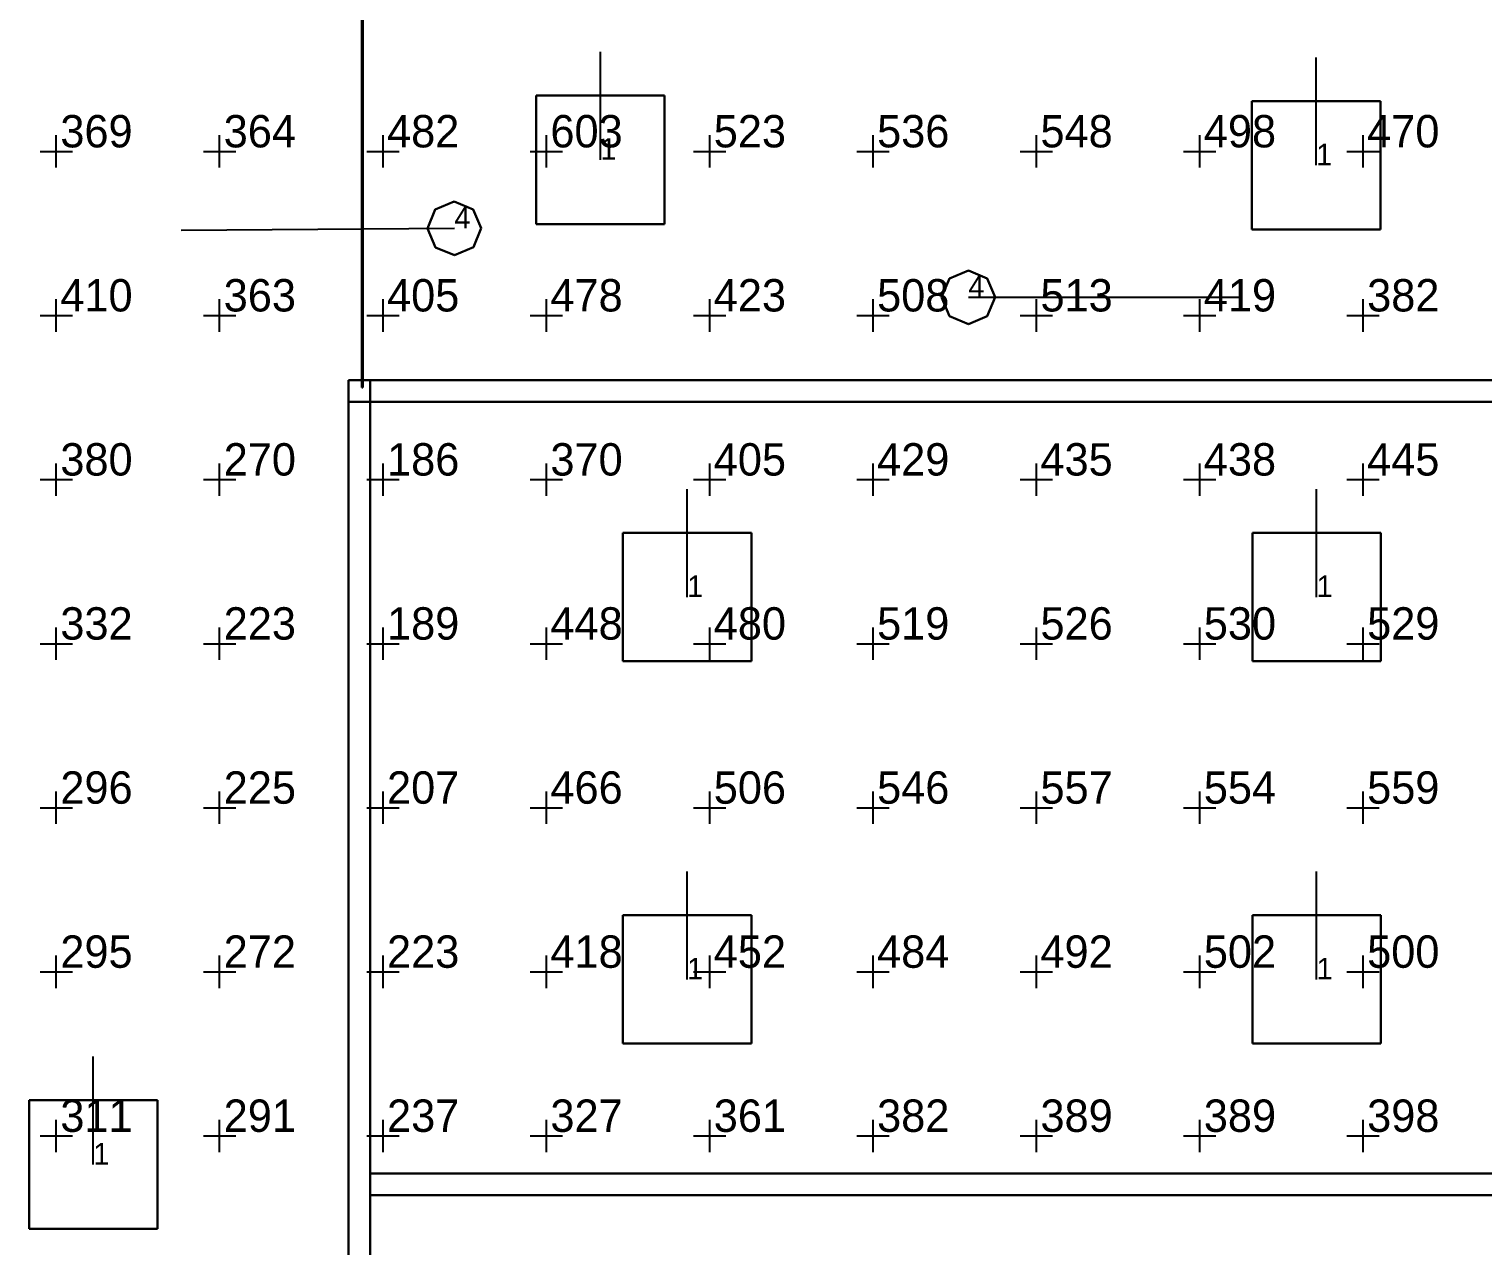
# Model space of a CAD drawing. Extents: x 0 to 48.1, y 0 to 23.7.
# Drawn here: x 24.46 to 31.19, y 12.79 to 18.43 of the extents above; entities that cross this region are included whole.
import ezdxf

# ---------------------------------------------------------------- set-up
doc = ezdxf.new("R2010")
doc.units = 0
doc.header["$MEASUREMENT"] = 0
for name, color, linetype in [('DLXFURN', 5, 'Continuous'), ('DLXLUM', 1, 'Continuous'), ('DLXLUMEX', 1, 'Continuous'), ('DLXVAL', 3, 'Continuous')]:
    doc.layers.add(name, color=color, linetype=linetype)

# ---------------------------------------------------------------- blocks, each defined once
blk = doc.blocks.new('*U175')
at = {"color": 1}
blk.add_line((0, 0), (0, 0.5), dxfattribs=at)
for p, q in [((0.2975, 0.2975), (-0.2975, 0.2975)), ((-0.2975, 0.2975), (-0.2975, -0.2975)), ((-0.2975, 0.2975), (-0.2975, -0.2975)), ((-0.2975, -0.2975), (-0.2975, 0.2975)), ((-0.2975, 0.2975), (-0.2975, 0.2975)), ((0.2975, 0.2975), (-0.2975, 0.2975)), ((-0.2975, 0.2975), (-0.2975, 0.2975)), ((-0.2975, 0.2975), (0.2975, 0.2975)), ((-0.2975, -0.2975), (-0.2975, 0.2975)), ((-0.2975, 0.2975), (0.2975, 0.2975)), ((0.2975, -0.2975), (0.2975, 0.2975)), ((0.2975, 0.2975), (0.2975, 0.2975)), ((0.2975, -0.2975), (0.2975, 0.2975)), ((0.2975, 0.2975), (0.2975, 0.2975)), ((0.2975, 0.2975), (0.2975, -0.2975)), ((0.2975, 0.2975), (0.2975, -0.2975)), ((-0.2975, -0.2975), (0.2975, -0.2975)), ((-0.2975, -0.2975), (0.2975, -0.2975)), ((0.2975, -0.2975), (-0.2975, -0.2975)), ((-0.2975, -0.2975), (-0.2975, -0.2975)), ((-0.2975, -0.2975), (-0.2975, -0.2975)), ((0.2975, -0.2975), (-0.2975, -0.2975)), ((0.2975, -0.2975), (0.2975, -0.2975)), ((0.2975, -0.2975), (0.2975, -0.2975))]:
    blk.add_line(p, q)
at = {"layer": 'DLXLUMEX', "color": 7}
blk.add_text('1', height=0.1, dxfattribs=at).set_placement((0, 0))
blk = doc.blocks.new('*U178')
at = {"color": 1}
blk.add_line((0, 0), (0, 0.5), dxfattribs=at)
for p, q in [((0.2975, 0.2975), (-0.2975, 0.2975)), ((-0.2975, 0.2975), (-0.2975, -0.2975)), ((-0.2975, 0.2975), (-0.2975, -0.2975)), ((-0.2975, -0.2975), (-0.2975, 0.2975)), ((-0.2975, 0.2975), (-0.2975, 0.2975)), ((0.2975, 0.2975), (-0.2975, 0.2975)), ((-0.2975, 0.2975), (-0.2975, 0.2975)), ((-0.2975, 0.2975), (0.2975, 0.2975)), ((-0.2975, -0.2975), (-0.2975, 0.2975)), ((-0.2975, 0.2975), (0.2975, 0.2975)), ((0.2975, -0.2975), (0.2975, 0.2975)), ((0.2975, 0.2975), (0.2975, 0.2975)), ((0.2975, -0.2975), (0.2975, 0.2975)), ((0.2975, 0.2975), (0.2975, 0.2975)), ((0.2975, 0.2975), (0.2975, -0.2975)), ((0.2975, 0.2975), (0.2975, -0.2975)), ((-0.2975, -0.2975), (0.2975, -0.2975)), ((-0.2975, -0.2975), (0.2975, -0.2975)), ((0.2975, -0.2975), (-0.2975, -0.2975)), ((-0.2975, -0.2975), (-0.2975, -0.2975)), ((-0.2975, -0.2975), (-0.2975, -0.2975)), ((0.2975, -0.2975), (-0.2975, -0.2975)), ((0.2975, -0.2975), (0.2975, -0.2975)), ((0.2975, -0.2975), (0.2975, -0.2975))]:
    blk.add_line(p, q)
at = {"layer": 'DLXLUMEX', "color": 7}
blk.add_text('1', height=0.1, dxfattribs=at).set_placement((0, 0))
blk = doc.blocks.new('*U180')
for p, q in [((-0.124, -0.0009), (-0.0883, 0.087)), ((-0.0883, 0.087), (-0.124, -0.0009)), ((-0.0883, 0.087), (-0.124, -0.0009)), ((-0.124, -0.0009), (-0.0883, 0.087)), ((-0.0883, 0.087), (-0.0009, 0.124)), ((-0.0009, 0.124), (-0.0883, 0.087)), ((-0.0009, 0.124), (-0.0883, 0.087)), ((-0.0883, 0.087), (-0.0009, 0.124)), ((-0.0883, 0.087), (-0.0883, 0.087)), ((-0.0883, 0.087), (-0.0883, 0.087)), ((-0.0009, 0.124), (0.087, 0.0883)), ((0.087, 0.0883), (-0.0009, 0.124)), ((-0.0009, 0.124), (-0.0009, 0.124)), ((0.087, 0.0883), (-0.0009, 0.124)), ((-0.0009, 0.124), (-0.0009, 0.124)), ((-0.0009, 0.124), (0.087, 0.0883)), ((0.087, 0.0883), (0.124, 0.0009)), ((0.124, 0.0009), (0.087, 0.0883)), ((0.087, 0.0883), (0.087, 0.0883)), ((0.124, 0.0009), (0.087, 0.0883)), ((0.087, 0.0883), (0.087, 0.0883)), ((0.087, 0.0883), (0.124, 0.0009)), ((0.124, 0.0009), (0.0883, -0.087)), ((0.0883, -0.087), (0.124, 0.0009)), ((0.0883, -0.087), (0.124, 0.0009)), ((0.124, 0.0009), (0.0883, -0.087)), ((0.124, 0.0009), (0.124, 0.0009)), ((0.124, 0.0009), (0.124, 0.0009)), ((-0.087, -0.0883), (-0.124, -0.0009)), ((-0.124, -0.0009), (-0.087, -0.0883)), ((-0.124, -0.0009), (-0.124, -0.0009)), ((-0.124, -0.0009), (-0.124, -0.0009)), ((-0.124, -0.0009), (-0.087, -0.0883)), ((-0.087, -0.0883), (-0.124, -0.0009)), ((0.0009, -0.124), (-0.087, -0.0883)), ((-0.087, -0.0883), (0.0009, -0.124)), ((-0.087, -0.0883), (-0.087, -0.0883)), ((-0.087, -0.0883), (0.0009, -0.124)), ((0.0009, -0.124), (-0.087, -0.0883)), ((-0.087, -0.0883), (-0.087, -0.0883)), ((0.0883, -0.087), (0.0009, -0.124)), ((0.0009, -0.124), (0.0883, -0.087)), ((0.0009, -0.124), (0.0883, -0.087)), ((0.0883, -0.087), (0.0009, -0.124)), ((0.0009, -0.124), (0.0009, -0.124)), ((0.0009, -0.124), (0.0009, -0.124)), ((0.0883, -0.087), (0.0883, -0.087)), ((0.0883, -0.087), (0.0883, -0.087))]:
    blk.add_line(p, q)
at = {"color": 1}
blk.add_line((0, 0), (-1.265, -0.0091), dxfattribs=at)
at = {"layer": 'DLXLUMEX', "color": 7}
blk.add_text('4', height=0.1, dxfattribs=at).set_placement((0, 0))
blk = doc.blocks.new('*U188')
for p, q in [((-0.124, 0), (-0.0877, 0.0877)), ((-0.0877, 0.0877), (-0.124, 0)), ((-0.0877, 0.0877), (-0.124, 0)), ((-0.124, 0), (-0.0877, 0.0877)), ((-0.0877, 0.0877), (0, 0.124)), ((0, 0.124), (-0.0877, 0.0877)), ((0, 0.124), (-0.0877, 0.0877)), ((-0.0877, 0.0877), (0, 0.124)), ((-0.0877, 0.0877), (-0.0877, 0.0877)), ((-0.0877, 0.0877), (-0.0877, 0.0877)), ((0, 0.124), (0.0877, 0.0877)), ((0.0877, 0.0877), (0, 0.124)), ((0, 0.124), (0, 0.124)), ((0.0877, 0.0877), (0, 0.124)), ((0, 0.124), (0, 0.124)), ((0, 0.124), (0.0877, 0.0877)), ((0.0877, 0.0877), (0.124, 0)), ((0.124, 0), (0.0877, 0.0877)), ((0.0877, 0.0877), (0.0877, 0.0877)), ((0.124, 0), (0.0877, 0.0877)), ((0.0877, 0.0877), (0.0877, 0.0877)), ((0.0877, 0.0877), (0.124, 0)), ((-0.0877, -0.0877), (-0.124, 0)), ((-0.124, 0), (-0.0877, -0.0877)), ((-0.124, 0), (-0.124, 0)), ((-0.124, 0), (-0.0877, -0.0877)), ((-0.0877, -0.0877), (-0.124, 0)), ((-0.124, 0), (-0.124, 0)), ((0.124, 0), (0.0877, -0.0877)), ((0.0877, -0.0877), (0.124, 0)), ((0.0877, -0.0877), (0.124, 0)), ((0.124, 0), (0.0877, -0.0877)), ((0.124, 0), (0.124, 0)), ((0.124, 0), (0.124, 0)), ((0, -0.124), (-0.0877, -0.0877)), ((-0.0877, -0.0877), (0, -0.124)), ((-0.0877, -0.0877), (-0.0877, -0.0877)), ((-0.0877, -0.0877), (0, -0.124)), ((0, -0.124), (-0.0877, -0.0877)), ((-0.0877, -0.0877), (-0.0877, -0.0877)), ((0.0877, -0.0877), (0, -0.124)), ((0, -0.124), (0.0877, -0.0877)), ((0, -0.124), (0.0877, -0.0877)), ((0.0877, -0.0877), (0, -0.124)), ((0, -0.124), (0, -0.124)), ((0, -0.124), (0, -0.124)), ((0.0877, -0.0877), (0.0877, -0.0877)), ((0.0877, -0.0877), (0.0877, -0.0877))]:
    blk.add_line(p, q)
at = {"color": 1}
blk.add_line((0, 0), (1.265, 0), dxfattribs=at)
at = {"layer": 'DLXLUMEX', "color": 7}
blk.add_text('4', height=0.1, dxfattribs=at).set_placement((0, 0))
blk = doc.blocks.new('*U190')
at = {"color": 1}
blk.add_line((0, 0), (0, 0.5), dxfattribs=at)
for p, q in [((0.2975, 0.2975), (-0.2975, 0.2975)), ((-0.2975, 0.2975), (-0.2975, -0.2975)), ((-0.2975, 0.2975), (-0.2975, -0.2975)), ((-0.2975, -0.2975), (-0.2975, 0.2975)), ((-0.2975, 0.2975), (-0.2975, 0.2975)), ((0.2975, 0.2975), (-0.2975, 0.2975)), ((-0.2975, 0.2975), (-0.2975, 0.2975)), ((-0.2975, 0.2975), (0.2975, 0.2975)), ((-0.2975, -0.2975), (-0.2975, 0.2975)), ((-0.2975, 0.2975), (0.2975, 0.2975)), ((0.2975, -0.2975), (0.2975, 0.2975)), ((0.2975, 0.2975), (0.2975, 0.2975)), ((0.2975, -0.2975), (0.2975, 0.2975)), ((0.2975, 0.2975), (0.2975, 0.2975)), ((0.2975, 0.2975), (0.2975, -0.2975)), ((0.2975, 0.2975), (0.2975, -0.2975)), ((-0.2975, -0.2975), (0.2975, -0.2975)), ((-0.2975, -0.2975), (0.2975, -0.2975)), ((0.2975, -0.2975), (-0.2975, -0.2975)), ((-0.2975, -0.2975), (-0.2975, -0.2975)), ((-0.2975, -0.2975), (-0.2975, -0.2975)), ((0.2975, -0.2975), (-0.2975, -0.2975)), ((0.2975, -0.2975), (0.2975, -0.2975)), ((0.2975, -0.2975), (0.2975, -0.2975))]:
    blk.add_line(p, q)
at = {"layer": 'DLXLUMEX', "color": 7}
blk.add_text('1', height=0.1, dxfattribs=at).set_placement((0, 0))
blk = doc.blocks.new('*U191')
at = {"color": 1}
blk.add_line((0, 0), (0, 0.5), dxfattribs=at)
for p, q in [((0.2975, 0.2975), (-0.2975, 0.2975)), ((-0.2975, 0.2975), (-0.2975, -0.2975)), ((-0.2975, -0.2975), (-0.2975, 0.2975)), ((-0.2975, 0.2975), (-0.2975, 0.2975)), ((-0.2975, 0.2975), (-0.2975, -0.2975)), ((0.2975, 0.2975), (-0.2975, 0.2975)), ((-0.2975, 0.2975), (-0.2975, 0.2975)), ((-0.2975, 0.2975), (0.2975, 0.2975)), ((-0.2975, -0.2975), (-0.2975, 0.2975)), ((-0.2975, 0.2975), (0.2975, 0.2975)), ((0.2975, -0.2975), (0.2975, 0.2975)), ((0.2975, 0.2975), (0.2975, 0.2975)), ((0.2975, -0.2975), (0.2975, 0.2975)), ((0.2975, 0.2975), (0.2975, 0.2975)), ((0.2975, 0.2975), (0.2975, -0.2975)), ((0.2975, 0.2975), (0.2975, -0.2975)), ((-0.2975, -0.2975), (0.2975, -0.2975)), ((-0.2975, -0.2975), (0.2975, -0.2975)), ((0.2975, -0.2975), (-0.2975, -0.2975)), ((-0.2975, -0.2975), (-0.2975, -0.2975)), ((-0.2975, -0.2975), (-0.2975, -0.2975)), ((0.2975, -0.2975), (-0.2975, -0.2975)), ((0.2975, -0.2975), (0.2975, -0.2975)), ((0.2975, -0.2975), (0.2975, -0.2975))]:
    blk.add_line(p, q)
at = {"layer": 'DLXLUMEX', "color": 7}
blk.add_text('1', height=0.1, dxfattribs=at).set_placement((0, 0))
blk = doc.blocks.new('*U192')
at = {"color": 1}
blk.add_line((0, 0), (0, 0.5), dxfattribs=at)
for p, q in [((0.2975, 0.2975), (-0.2975, 0.2975)), ((-0.2975, 0.2975), (-0.2975, -0.2975)), ((-0.2975, 0.2975), (-0.2975, -0.2975)), ((-0.2975, -0.2975), (-0.2975, 0.2975)), ((-0.2975, 0.2975), (-0.2975, 0.2975)), ((0.2975, 0.2975), (-0.2975, 0.2975)), ((-0.2975, 0.2975), (-0.2975, 0.2975)), ((-0.2975, 0.2975), (0.2975, 0.2975)), ((-0.2975, -0.2975), (-0.2975, 0.2975)), ((-0.2975, 0.2975), (0.2975, 0.2975)), ((0.2975, -0.2975), (0.2975, 0.2975)), ((0.2975, 0.2975), (0.2975, 0.2975)), ((0.2975, -0.2975), (0.2975, 0.2975)), ((0.2975, 0.2975), (0.2975, 0.2975)), ((0.2975, 0.2975), (0.2975, -0.2975)), ((0.2975, 0.2975), (0.2975, -0.2975)), ((-0.2975, -0.2975), (0.2975, -0.2975)), ((-0.2975, -0.2975), (0.2975, -0.2975)), ((0.2975, -0.2975), (-0.2975, -0.2975)), ((-0.2975, -0.2975), (-0.2975, -0.2975)), ((-0.2975, -0.2975), (-0.2975, -0.2975)), ((0.2975, -0.2975), (-0.2975, -0.2975)), ((0.2975, -0.2975), (0.2975, -0.2975)), ((0.2975, -0.2975), (0.2975, -0.2975))]:
    blk.add_line(p, q)
at = {"layer": 'DLXLUMEX', "color": 7}
blk.add_text('1', height=0.1, dxfattribs=at).set_placement((0, 0))
blk = doc.blocks.new('*U194')
at = {"color": 1}
blk.add_line((0, 0), (0, 0.5), dxfattribs=at)
for p, q in [((0.2975, 0.2975), (-0.2975, 0.2975)), ((-0.2975, 0.2975), (-0.2975, -0.2975)), ((-0.2975, -0.2975), (-0.2975, 0.2975)), ((-0.2975, 0.2975), (-0.2975, 0.2975)), ((-0.2975, 0.2975), (-0.2975, -0.2975)), ((0.2975, 0.2975), (-0.2975, 0.2975)), ((-0.2975, 0.2975), (-0.2975, 0.2975)), ((-0.2975, 0.2975), (0.2975, 0.2975)), ((-0.2975, -0.2975), (-0.2975, 0.2975)), ((-0.2975, 0.2975), (0.2975, 0.2975)), ((0.2975, -0.2975), (0.2975, 0.2975)), ((0.2975, 0.2975), (0.2975, 0.2975)), ((0.2975, -0.2975), (0.2975, 0.2975)), ((0.2975, 0.2975), (0.2975, 0.2975)), ((0.2975, 0.2975), (0.2975, -0.2975)), ((0.2975, 0.2975), (0.2975, -0.2975)), ((-0.2975, -0.2975), (0.2975, -0.2975)), ((-0.2975, -0.2975), (0.2975, -0.2975)), ((0.2975, -0.2975), (-0.2975, -0.2975)), ((-0.2975, -0.2975), (-0.2975, -0.2975)), ((-0.2975, -0.2975), (-0.2975, -0.2975)), ((0.2975, -0.2975), (-0.2975, -0.2975)), ((0.2975, -0.2975), (0.2975, -0.2975)), ((0.2975, -0.2975), (0.2975, -0.2975))]:
    blk.add_line(p, q)
at = {"layer": 'DLXLUMEX', "color": 7}
blk.add_text('1', height=0.1, dxfattribs=at).set_placement((0, 0))
blk = doc.blocks.new('*U59')
at = {"color": 1}
blk.add_line((0, 0), (0, 0.5), dxfattribs=at)
for p, q in [((0.2975, 0.2975), (-0.2975, 0.2975)), ((-0.2975, 0.2975), (-0.2975, -0.2975)), ((-0.2975, 0.2975), (-0.2975, -0.2975)), ((-0.2975, -0.2975), (-0.2975, 0.2975)), ((-0.2975, 0.2975), (-0.2975, 0.2975)), ((0.2975, 0.2975), (-0.2975, 0.2975)), ((-0.2975, 0.2975), (-0.2975, 0.2975)), ((-0.2975, 0.2975), (0.2975, 0.2975)), ((-0.2975, -0.2975), (-0.2975, 0.2975)), ((-0.2975, 0.2975), (0.2975, 0.2975)), ((0.2975, -0.2975), (0.2975, 0.2975)), ((0.2975, 0.2975), (0.2975, 0.2975)), ((0.2975, -0.2975), (0.2975, 0.2975)), ((0.2975, 0.2975), (0.2975, 0.2975)), ((0.2975, 0.2975), (0.2975, -0.2975)), ((0.2975, 0.2975), (0.2975, -0.2975)), ((-0.2975, -0.2975), (0.2975, -0.2975)), ((-0.2975, -0.2975), (0.2975, -0.2975)), ((0.2975, -0.2975), (-0.2975, -0.2975)), ((-0.2975, -0.2975), (-0.2975, -0.2975)), ((-0.2975, -0.2975), (-0.2975, -0.2975)), ((0.2975, -0.2975), (-0.2975, -0.2975)), ((0.2975, -0.2975), (0.2975, -0.2975)), ((0.2975, -0.2975), (0.2975, -0.2975))]:
    blk.add_line(p, q)
at = {"layer": 'DLXLUMEX', "color": 7}
blk.add_text('1', height=0.1, dxfattribs=at).set_placement((0, 0))
blk = doc.blocks.new('*U71')
for p, q in [((0.2, -0.4347), (0.1, -0.4347)), ((0.1, -0.4347), (0.1, -0.4347)), ((0.1, -0.4347), (0.2, -0.4347)), ((0.1, -10.3772), (0.1, -0.4347)), ((0.1, -0.4347), (0.1, -0.4347)), ((0.1, -0.4347), (0.1, -10.3772)), ((0.2, -0.4347), (0.2, -0.4347)), ((0.2, -10.3772), (0.2, -0.4347)), ((0.2, -0.4347), (0.2, -0.4347)), ((0.2, -0.4347), (0.2, -10.3772)), ((0.1, -10.3772), (0.1, -10.3772)), ((0.2, -10.3772), (0.2, -10.3772))]:
    blk.add_line(p, q)
blk = doc.blocks.new('*U91')
for p, q in [((-3.6599, -0.1), (-3.6599, -0.2)), ((-3.6599, -0.2), (-3.6599, -0.1)), ((-3.6599, -0.1), (-3.6599, -0.1)), ((-3.6599, -0.1), (-3.6599, -0.1)), ((-3.6599, -0.1), (5.0972, -0.1)), ((5.0972, -0.1), (-3.6599, -0.1)), ((-3.6599, -0.2), (-3.6599, -0.2)), ((5.097, -0.2), (-3.6599, -0.2)), ((-3.6599, -0.2), (-3.6599, -0.2)), ((-3.6599, -0.2), (5.097, -0.2))]:
    blk.add_line(p, q)
blk = doc.blocks.new('*U125')
for p, q in [((-0.0025, 1), (-0.0025, -1)), ((-0.0025, -1), (-0.0025, 1)), ((-0.0025, 1), (-0.0025, 1)), ((0.0025, 1), (-0.0025, 1)), ((-0.0025, 1), (-0.0025, 1)), ((-0.0025, 1), (0.0025, 1)), ((0.0025, 1), (0.0025, 1)), ((0.0025, -1), (0.0025, 1)), ((0.0025, 1), (0.0025, 1)), ((0.0025, 1), (0.0025, -1)), ((-0.0025, -1), (-0.0025, -1)), ((-0.0025, -1), (0.0025, -1)), ((0.0025, -1), (-0.0025, -1)), ((-0.0025, -1), (-0.0025, -1)), ((0.0025, -1), (0.0025, -1)), ((0.0025, -1), (0.0025, -1))]:
    blk.add_line(p, q)
blk = doc.blocks.new('*U129')
for p, q in [((-3.6599, -0.1), (-3.6599, -0.2)), ((-3.6599, -0.2), (-3.6599, -0.1)), ((-3.6599, -0.1), (-3.6599, -0.1)), ((5.0804, -0.1), (-3.6599, -0.1)), ((-3.6599, -0.1), (-3.6599, -0.1)), ((-3.6599, -0.1), (5.0804, -0.1)), ((-3.6599, -0.2), (-3.6599, -0.2)), ((5.09, -0.2), (-3.6599, -0.2)), ((-3.6599, -0.2), (-3.6599, -0.2)), ((-3.6599, -0.2), (5.09, -0.2))]:
    blk.add_line(p, q)
blk = doc.blocks.new('*U152')
for p, q in [((24.587, 17.785, 0.7), (24.587, 17.935, 0.7)), ((25.3435, 17.785, 0.7), (25.3435, 17.935, 0.7)), ((26.1, 17.785, 0.7), (26.1, 17.935, 0.7)), ((26.8565, 17.785, 0.7), (26.8565, 17.935, 0.7)), ((27.613, 17.785, 0.7), (27.613, 17.935, 0.7)), ((28.3696, 17.785, 0.7), (28.3696, 17.935, 0.7)), ((29.1261, 17.785, 0.7), (29.1261, 17.935, 0.7)), ((29.8826, 17.785, 0.7), (29.8826, 17.935, 0.7)), ((30.6391, 17.785, 0.7), (30.6391, 17.935, 0.7)), ((24.512, 17.86, 0.7), (24.662, 17.86, 0.7)), ((25.2685, 17.86, 0.7), (25.4185, 17.86, 0.7)), ((26.025, 17.86, 0.7), (26.175, 17.86, 0.7)), ((26.7815, 17.86, 0.7), (26.9315, 17.86, 0.7)), ((27.538, 17.86, 0.7), (27.688, 17.86, 0.7)), ((28.2946, 17.86, 0.7), (28.4446, 17.86, 0.7)), ((29.0511, 17.86, 0.7), (29.2011, 17.86, 0.7)), ((29.8076, 17.86, 0.7), (29.9576, 17.86, 0.7)), ((30.5641, 17.86, 0.7), (30.7141, 17.86, 0.7)), ((24.587, 17.025, 0.7), (24.587, 17.175, 0.7)), ((25.3435, 17.025, 0.7), (25.3435, 17.175, 0.7)), ((26.1, 17.025, 0.7), (26.1, 17.175, 0.7)), ((26.8565, 17.025, 0.7), (26.8565, 17.175, 0.7)), ((27.613, 17.025, 0.7), (27.613, 17.175, 0.7)), ((28.3696, 17.025, 0.7), (28.3696, 17.175, 0.7)), ((29.1261, 17.025, 0.7), (29.1261, 17.175, 0.7)), ((29.8826, 17.025, 0.7), (29.8826, 17.175, 0.7)), ((30.6391, 17.025, 0.7), (30.6391, 17.175, 0.7)), ((24.512, 17.1, 0.7), (24.662, 17.1, 0.7)), ((25.2685, 17.1, 0.7), (25.4185, 17.1, 0.7)), ((26.025, 17.1, 0.7), (26.175, 17.1, 0.7)), ((26.7815, 17.1, 0.7), (26.9315, 17.1, 0.7)), ((27.538, 17.1, 0.7), (27.688, 17.1, 0.7)), ((28.2946, 17.1, 0.7), (28.4446, 17.1, 0.7)), ((29.0511, 17.1, 0.7), (29.2011, 17.1, 0.7)), ((29.8076, 17.1, 0.7), (29.9576, 17.1, 0.7)), ((30.5641, 17.1, 0.7), (30.7141, 17.1, 0.7)), ((24.587, 16.265, 0.7), (24.587, 16.415, 0.7)), ((25.3435, 16.265, 0.7), (25.3435, 16.415, 0.7)), ((26.1, 16.265, 0.7), (26.1, 16.415, 0.7)), ((26.8565, 16.265, 0.7), (26.8565, 16.415, 0.7)), ((27.613, 16.265, 0.7), (27.613, 16.415, 0.7)), ((28.3696, 16.265, 0.7), (28.3696, 16.415, 0.7)), ((29.1261, 16.265, 0.7), (29.1261, 16.415, 0.7)), ((29.8826, 16.265, 0.7), (29.8826, 16.415, 0.7)), ((30.6391, 16.265, 0.7), (30.6391, 16.415, 0.7)), ((24.512, 16.34, 0.7), (24.662, 16.34, 0.7)), ((25.2685, 16.34, 0.7), (25.4185, 16.34, 0.7)), ((26.025, 16.34, 0.7), (26.175, 16.34, 0.7)), ((26.7815, 16.34, 0.7), (26.9315, 16.34, 0.7)), ((27.538, 16.34, 0.7), (27.688, 16.34, 0.7)), ((28.2946, 16.34, 0.7), (28.4446, 16.34, 0.7)), ((29.0511, 16.34, 0.7), (29.2011, 16.34, 0.7)), ((29.8076, 16.34, 0.7), (29.9576, 16.34, 0.7)), ((30.5641, 16.34, 0.7), (30.7141, 16.34, 0.7)), ((24.587, 15.505, 0.7), (24.587, 15.655, 0.7)), ((25.3435, 15.505, 0.7), (25.3435, 15.655, 0.7)), ((26.1, 15.505, 0.7), (26.1, 15.655, 0.7)), ((26.8565, 15.505, 0.7), (26.8565, 15.655, 0.7)), ((27.613, 15.505, 0.7), (27.613, 15.655, 0.7)), ((28.3696, 15.505, 0.7), (28.3696, 15.655, 0.7)), ((29.1261, 15.505, 0.7), (29.1261, 15.655, 0.7)), ((29.8826, 15.505, 0.7), (29.8826, 15.655, 0.7)), ((30.6391, 15.505, 0.7), (30.6391, 15.655, 0.7)), ((24.512, 15.58, 0.7), (24.662, 15.58, 0.7)), ((25.2685, 15.58, 0.7), (25.4185, 15.58, 0.7)), ((26.025, 15.58, 0.7), (26.175, 15.58, 0.7)), ((26.7815, 15.58, 0.7), (26.9315, 15.58, 0.7)), ((27.538, 15.58, 0.7), (27.688, 15.58, 0.7)), ((28.2946, 15.58, 0.7), (28.4446, 15.58, 0.7)), ((29.0511, 15.58, 0.7), (29.2011, 15.58, 0.7)), ((29.8076, 15.58, 0.7), (29.9576, 15.58, 0.7)), ((30.5641, 15.58, 0.7), (30.7141, 15.58, 0.7)), ((24.587, 14.745, 0.7), (24.587, 14.895, 0.7)), ((25.3435, 14.745, 0.7), (25.3435, 14.895, 0.7)), ((26.1, 14.745, 0.7), (26.1, 14.895, 0.7)), ((26.8565, 14.745, 0.7), (26.8565, 14.895, 0.7)), ((27.613, 14.745, 0.7), (27.613, 14.895, 0.7)), ((28.3696, 14.745, 0.7), (28.3696, 14.895, 0.7)), ((29.1261, 14.745, 0.7), (29.1261, 14.895, 0.7)), ((29.8826, 14.745, 0.7), (29.8826, 14.895, 0.7)), ((30.6391, 14.745, 0.7), (30.6391, 14.895, 0.7)), ((24.512, 14.82, 0.7), (24.662, 14.82, 0.7)), ((25.2685, 14.82, 0.7), (25.4185, 14.82, 0.7)), ((26.025, 14.82, 0.7), (26.175, 14.82, 0.7)), ((26.7815, 14.82, 0.7), (26.9315, 14.82, 0.7)), ((27.538, 14.82, 0.7), (27.688, 14.82, 0.7)), ((28.2946, 14.82, 0.7), (28.4446, 14.82, 0.7)), ((29.0511, 14.82, 0.7), (29.2011, 14.82, 0.7)), ((29.8076, 14.82, 0.7), (29.9576, 14.82, 0.7)), ((30.5641, 14.82, 0.7), (30.7141, 14.82, 0.7)), ((24.587, 13.985, 0.7), (24.587, 14.135, 0.7)), ((25.3435, 13.985, 0.7), (25.3435, 14.135, 0.7)), ((26.1, 13.985, 0.7), (26.1, 14.135, 0.7)), ((26.8565, 13.985, 0.7), (26.8565, 14.135, 0.7)), ((27.613, 13.985, 0.7), (27.613, 14.135, 0.7)), ((28.3696, 13.985, 0.7), (28.3696, 14.135, 0.7)), ((29.1261, 13.985, 0.7), (29.1261, 14.135, 0.7)), ((29.8826, 13.985, 0.7), (29.8826, 14.135, 0.7)), ((30.6391, 13.985, 0.7), (30.6391, 14.135, 0.7)), ((24.512, 14.06, 0.7), (24.662, 14.06, 0.7)), ((25.2685, 14.06, 0.7), (25.4185, 14.06, 0.7)), ((26.025, 14.06, 0.7), (26.175, 14.06, 0.7)), ((26.7815, 14.06, 0.7), (26.9315, 14.06, 0.7)), ((27.538, 14.06, 0.7), (27.688, 14.06, 0.7)), ((28.2946, 14.06, 0.7), (28.4446, 14.06, 0.7)), ((29.0511, 14.06, 0.7), (29.2011, 14.06, 0.7)), ((29.8076, 14.06, 0.7), (29.9576, 14.06, 0.7)), ((30.5641, 14.06, 0.7), (30.7141, 14.06, 0.7)), ((24.587, 13.225, 0.7), (24.587, 13.375, 0.7)), ((25.3435, 13.225, 0.7), (25.3435, 13.375, 0.7)), ((26.1, 13.225, 0.7), (26.1, 13.375, 0.7)), ((26.8565, 13.225, 0.7), (26.8565, 13.375, 0.7)), ((27.613, 13.225, 0.7), (27.613, 13.375, 0.7)), ((28.3696, 13.225, 0.7), (28.3696, 13.375, 0.7)), ((29.1261, 13.225, 0.7), (29.1261, 13.375, 0.7)), ((29.8826, 13.225, 0.7), (29.8826, 13.375, 0.7)), ((30.6391, 13.225, 0.7), (30.6391, 13.375, 0.7)), ((24.512, 13.3, 0.7), (24.662, 13.3, 0.7)), ((25.2685, 13.3, 0.7), (25.4185, 13.3, 0.7)), ((26.025, 13.3, 0.7), (26.175, 13.3, 0.7)), ((26.7815, 13.3, 0.7), (26.9315, 13.3, 0.7)), ((27.538, 13.3, 0.7), (27.688, 13.3, 0.7)), ((28.2946, 13.3, 0.7), (28.4446, 13.3, 0.7)), ((29.0511, 13.3, 0.7), (29.2011, 13.3, 0.7)), ((29.8076, 13.3, 0.7), (29.9576, 13.3, 0.7)), ((30.5641, 13.3, 0.7), (30.7141, 13.3, 0.7))]:
    blk.add_line(p, q)
at = {"layer": 'DLXVAL'}
for s, p in [('369', (24.6057, 17.8787, 0.7)), ('364', (25.3622, 17.8787, 0.7)), ('482', (26.1187, 17.8787, 0.7)), ('603', (26.8753, 17.8787, 0.7)), ('523', (27.6318, 17.8787, 0.7)), ('536', (28.3883, 17.8787, 0.7)), ('548', (29.1448, 17.8787, 0.7)), ('498', (29.9014, 17.8787, 0.7)), ('470', (30.6579, 17.8787, 0.7)), ('410', (24.6057, 17.1187, 0.7)), ('363', (25.3622, 17.1187, 0.7)), ('405', (26.1187, 17.1187, 0.7)), ('478', (26.8753, 17.1187, 0.7)), ('423', (27.6318, 17.1187, 0.7)), ('508', (28.3883, 17.1187, 0.7)), ('513', (29.1448, 17.1187, 0.7)), ('419', (29.9014, 17.1187, 0.7)), ('382', (30.6579, 17.1187, 0.7)), ('380', (24.6057, 16.3587, 0.7)), ('270', (25.3622, 16.3587, 0.7)), ('186', (26.1187, 16.3587, 0.7)), ('370', (26.8753, 16.3587, 0.7)), ('405', (27.6318, 16.3587, 0.7)), ('429', (28.3883, 16.3587, 0.7)), ('435', (29.1448, 16.3587, 0.7)), ('438', (29.9014, 16.3587, 0.7)), ('445', (30.6579, 16.3587, 0.7)), ('332', (24.6057, 15.5987, 0.7)), ('223', (25.3622, 15.5987, 0.7)), ('189', (26.1187, 15.5987, 0.7)), ('448', (26.8753, 15.5987, 0.7)), ('480', (27.6318, 15.5987, 0.7)), ('519', (28.3883, 15.5987, 0.7)), ('526', (29.1448, 15.5987, 0.7)), ('530', (29.9014, 15.5987, 0.7)), ('529', (30.6579, 15.5987, 0.7)), ('296', (24.6057, 14.8387, 0.7)), ('225', (25.3622, 14.8387, 0.7)), ('207', (26.1187, 14.8387, 0.7)), ('466', (26.8753, 14.8387, 0.7)), ('506', (27.6318, 14.8387, 0.7)), ('546', (28.3883, 14.8387, 0.7)), ('557', (29.1448, 14.8387, 0.7)), ('554', (29.9014, 14.8387, 0.7)), ('559', (30.6579, 14.8387, 0.7)), ('295', (24.6057, 14.0787, 0.7)), ('272', (25.3622, 14.0787, 0.7)), ('223', (26.1187, 14.0787, 0.7)), ('418', (26.8753, 14.0787, 0.7)), ('452', (27.6318, 14.0787, 0.7)), ('484', (28.3883, 14.0787, 0.7)), ('492', (29.1448, 14.0787, 0.7)), ('502', (29.9014, 14.0787, 0.7)), ('500', (30.6579, 14.0787, 0.7)), ('311', (24.6057, 13.3187, 0.7)), ('291', (25.3622, 13.3187, 0.7)), ('237', (26.1187, 13.3187, 0.7)), ('327', (26.8753, 13.3187, 0.7)), ('361', (27.6318, 13.3187, 0.7)), ('382', (28.3883, 13.3187, 0.7)), ('389', (29.1448, 13.3187, 0.7)), ('389', (29.9014, 13.3187, 0.7)), ('398', (30.6579, 13.3187, 0.7))]:
    blk.add_text(s, height=0.15, dxfattribs=at).set_placement(p)

msp = doc.modelspace()

# ---------------------------------------------------------------- block references
at = {"layer": 'DLXFURN'}
for name, p in [('*U125', (26.0037, 17.7667)), ('*U71', (25.8401, 17.2347)), ('*U129', (29.6, 16.9)), ('*U91', (29.7, 13.2263))]:
    msp.add_blockref(name, p, dxfattribs=at)
at = {"layer": 'DLXLUM'}
for name, p in [('*U175', (27.1067, 17.8214)), ('*U178', (30.4215, 17.7957)), ('*U180', (26.4306, 17.5035)), ('*U188', (28.8111, 17.1843)), ('*U191', (27.5085, 15.7961)), ('*U194', (30.4238, 15.7961)), ('*U190', (27.5085, 14.0248)), ('*U192', (30.4238, 14.0248)), ('*U59', (24.7583, 13.1674))]:
    msp.add_blockref(name, p, dxfattribs=at)
at = {"layer": 'DLXVAL'}
msp.add_blockref('*U152', (0, 0), dxfattribs=at)

doc.saveas('drawing.dxf')
